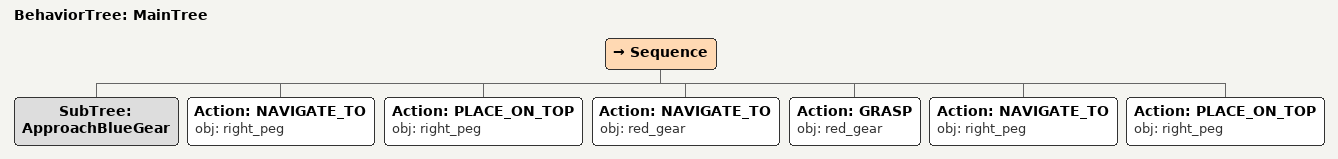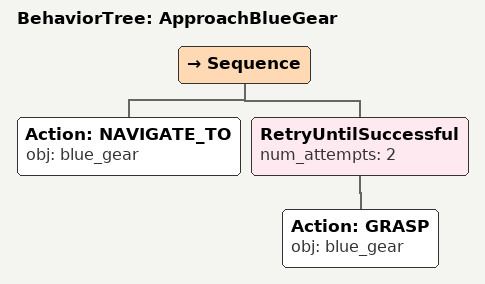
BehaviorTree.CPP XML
<root main_tree_to_execute="MainTree">
  <BehaviorTree ID="MainTree">
    <Sequence>
      <!-- Execute subtree ApproachBlueGear -->
      <SubTree ID="ApproachBlueGear" />
      <!-- Navigate to right_peg -->
      <Action ID="NAVIGATE_TO" obj="right_peg" />
      <!-- Place on right_peg -->
      <Action ID="PLACE_ON_TOP" obj="right_peg" />
      <!-- Navigate to red_gear -->
      <Action ID="NAVIGATE_TO" obj="red_gear" />
      <!-- Grasp red_gear -->
      <Action ID="GRASP" obj="red_gear" />
      <!-- Navigate to right_peg -->
      <Action ID="NAVIGATE_TO" obj="right_peg" />
      <!-- Place on right_peg -->
      <Action ID="PLACE_ON_TOP" obj="right_peg" />
    </Sequence>
  </BehaviorTree>
  <!-- Subtree definition ApproachBlueGear -->
  <BehaviorTree ID="ApproachBlueGear">
    <Sequence>
      <!-- Navigate to blue_gear -->
      <Action ID="NAVIGATE_TO" obj="blue_gear" />
      <!-- Retry GRASP blue_gear up to 2 attempts -->
      <RetryUntilSuccessful num_attempts="2">
        <!-- Grasp blue_gear -->
        <Action ID="GRASP" obj="blue_gear" />
      </RetryUntilSuccessful>
    </Sequence>
  </BehaviorTree>
</root>
